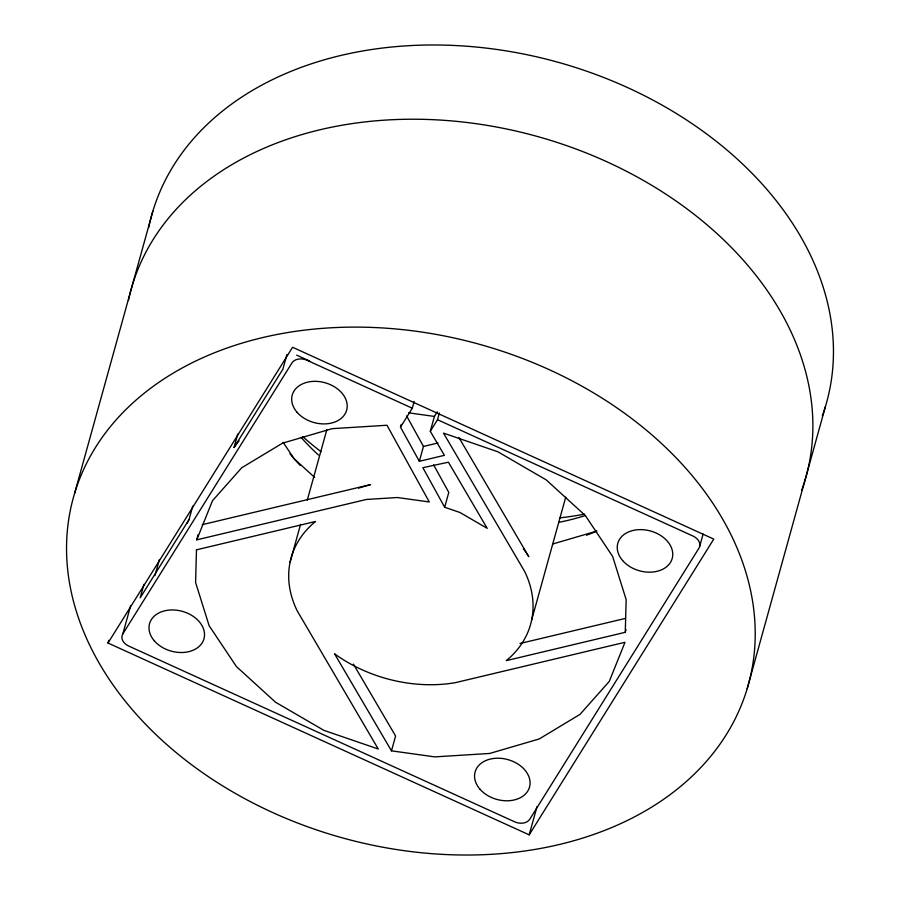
<?xml version="1.0" encoding="UTF-8"?>
<svg xmlns="http://www.w3.org/2000/svg" width="900" height="900" viewBox="0 0 900 900"><rect width="100%" height="100%" fill="white"/><g stroke="black" fill="none" stroke-linecap="round" stroke-linejoin="round"><path stroke-width="1.35" d="M625.275 632.306L626.164 599.659L612.641 556.447L585.371 515.599L546.21 479.891L497.824 451.755L443.509 433.125L524.689 571.534A124.267 90.889 15.5 0 1 506.284 660.634L625.275 632.306L626.029 629.606M74.587 493.391L152.831 211.264M107.989 643.028L292.579 347.276L713.768 539.1L529.178 834.851L107.989 643.028L108.742 640.327M439.38 412.954L437.512 419.704L692.989 536.051A11.7 8.561 15.5 0 1 698.906 548.257L529.796 819.202A11.7 8.561 15.5 0 1 514.642 821.812L128.767 646.076A11.7 8.561 15.5 0 1 122.85 633.87L130.714 605.52M143.933 584.347L140.186 597.847L189.023 519.604L192.757 506.104M154.924 575.674L159.424 559.474M196.751 539.842L212.49 500.715L241.751 467.741L282.544 443.16L332.077 428.67L386.978 425.25L429.289 501.964L397.395 497.52L366.424 499.455L196.751 539.842L198.248 534.442M239.085 440.798L234.023 447.491L237.769 433.991M286.976 354.397L282.859 369.248L234.023 447.491M290.093 562.174L300.566 524.374M307.305 500.074L326.779 429.885M437.299 411.795L434.407 416.43L430.29 431.28L444.397 455.332L419.332 461.295L400.489 427.129L401.243 424.429M400.489 427.129L412.29 408.218L414.169 401.468M419.332 461.295L423.45 446.445L406.631 415.935M444.668 507.251L422.865 467.696L448.425 462.206L487.215 528.345L459.923 512.483L444.668 507.251L448.796 492.401L433.586 464.827M391.478 750.847L334.541 653.783A124.267 90.889 15.5 0 0 455.332 682.673L625.016 642.285L609.266 681.413L580.005 714.386L539.212 738.967L489.679 753.457L434.779 756.877L391.478 750.847L395.595 735.998L353.419 664.099M531.675 619.954L565.74 497.115M529.178 834.851L537.041 806.501M699.75 546.176L703.114 534.026M747.169 688.736A350.213 256.129 15.5 0 0 306.844 329.861A350.213 256.129 15.5 0 0 178.616 754.605A350.213 256.129 15.5 0 0 747.169 688.736L825.413 406.609M187.144 523.316L189.023 519.604M122.85 633.87L291.96 362.925A11.7 8.561 15.5 0 1 307.114 360.315L412.29 408.218M430.29 431.28L437.512 419.704M358.571 488.115L370.541 484.605L202.219 524.678M552.566 544.039L596.869 531.079A220.297 161.111 15.5 0 1 586.508 535.219M423.45 446.445L437.963 442.991M519.975 643.5L625.298 618.435M408.668 412.841L434.407 416.43M296.685 355.14L309.724 361.08M314.651 477.439L294.041 458.651L283.118 442.282M523.429 548.618L528.806 556.684L458.921 437.524M128.407 300.386A350.213 256.129 15.5 0 1 538.886 136.901A350.213 256.129 15.5 0 1 801.754 490.14M148.703 227.52A350.213 256.129 15.5 0 1 558.562 62.404A350.213 256.129 15.5 0 1 822.341 415.89M300.105 465.345A220.297 161.111 15.5 0 1 289.935 453.769M584.404 514.136A259.83 190.035 15.5 0 1 559.53 517.882M321.075 451.71A259.83 190.035 15.5 0 1 302.659 436.556M585.326 515.486A220.297 161.111 15.5 0 1 558.765 522.337M318.465 455.029A220.297 161.111 15.5 0 1 301.061 437.344M196.481 549.821L195.593 582.469L209.115 625.68L236.385 666.529L275.546 702.236L323.933 730.373L378.248 749.002L297.067 610.594A124.267 90.889 15.5 0 1 315.473 521.494L196.481 549.821M622.631 560.565A28.238 20.655 15.5 0 0 670.433 562.477A28.238 20.655 15.5 0 0 641.936 529.639A28.238 20.655 15.5 0 0 622.631 560.565M479.947 789.176A28.238 20.655 15.5 0 0 527.76 791.077A28.238 20.655 15.5 0 0 499.252 758.239A28.238 20.655 15.5 0 0 479.947 789.176M154.395 640.913A28.238 20.655 15.5 0 0 202.196 642.814A28.238 20.655 15.5 0 0 173.7 609.975A28.238 20.655 15.5 0 0 154.395 640.913M297.067 412.301A28.238 20.655 15.5 0 0 344.869 414.214A28.238 20.655 15.5 0 0 316.373 381.364A28.238 20.655 15.5 0 0 297.067 412.301"/></g></svg>
